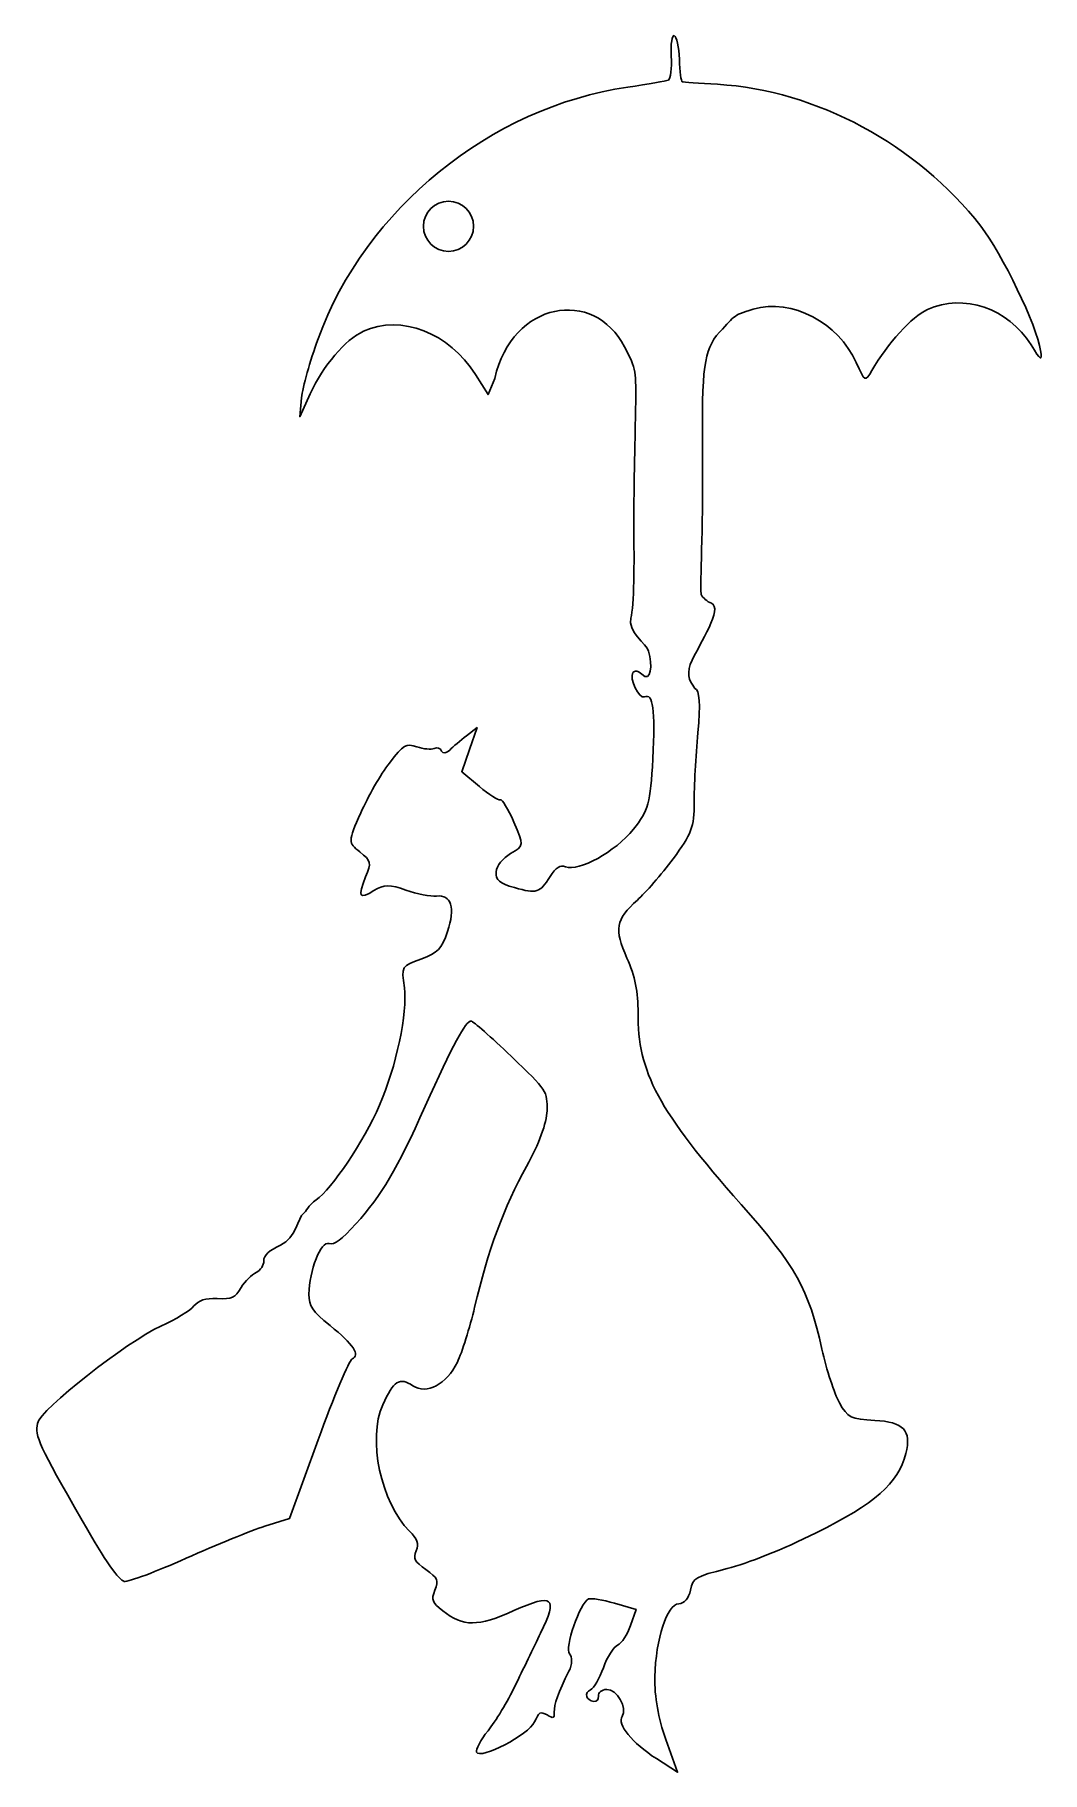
# Model space of a CAD drawing. Extents: x 11.3 to 48.8, y 2.1 to 66.9.
import ezdxf

# ---------------------------------------------------------------- set-up
doc = ezdxf.new("R2010")
doc.units = 0
doc.layers.get('0').update_dxf_attribs({"linetype": 'CONTINUOUS'})

msp = doc.modelspace()

# ---------------------------------------------------------------- linework, layer by layer
at = {"color": 1}
for points in [[(35.093673, 66.835954), (35.093673, 66.835954)], [(27.683685, 54.218086), (28.156076, 53.462369), (28.409635, 54.068706)], [(21.211866, 53.346062), (21.140208, 52.638853), (21.533776, 53.4982)], [(27.833615, 38.867842), (27.177118, 39.417955), (27.462648, 40.238714), (27.748177, 41.060026), (27.350751, 40.754102)], [(19.841545, 11.31204), (20.761523, 11.600327), (21.82592, 14.526175)], [(32.87062, 8.444066), (33.669331, 8.211453), (33.463176, 7.611181)], [(34.426703, 2.656307), (35.214388, 2.149187), (34.780031, 3.364066)]]:
    msp.add_lwpolyline(points, dxfattribs=at)
msp.add_lwpolyline([(26.682678, 60.667305), (26.682678, 60.667305)], close=True, dxfattribs=at)
for points in [[(35.093673, 66.835954), (35.008673, 66.868116), (34.95719, 66.523845), (34.97957, 66.070869)], [(35.28329, 65.953459), (35.263788, 66.406508), (35.178673, 66.803786), (35.093673, 66.835954)], [(34.97957, 66.070869), (35.001951, 65.61788), (34.955243, 65.21752), (34.875941, 65.181757)], [(35.384715, 65.113958), (35.348452, 65.122623), (35.302791, 65.500414), (35.28329, 65.953459)], [(33.363408, 64.917173), (28.247346, 64.170506), (23.580191, 60.377815), (21.823715, 55.539349)], [(34.875941, 65.181757), (34.796631, 65.145991), (34.11614, 65.027028), (33.363408, 64.917173)], [(36.707631, 65.021906), (36.016478, 65.06383), (35.420972, 65.105294), (35.384715, 65.113958)], [(46.51375, 59.735201), (44.120582, 62.792102), (40.399696, 64.797943), (36.707631, 65.021906)], [(26.682678, 60.667305), (26.167077, 60.667305), (25.74892, 60.249147), (25.748919, 59.733547)], [(27.615885, 59.733547), (27.615885, 60.249147), (27.198279, 60.667305), (26.682678, 60.667305)], [(25.748919, 59.733547), (25.74892, 59.217947), (26.167077, 58.799786), (26.682678, 58.799786)], [(26.682678, 58.799786), (27.198279, 58.799786), (27.615885, 59.217947), (27.615885, 59.733547)], [(48.740108, 55.108297), (48.609185, 56.005849), (47.294983, 58.737294), (46.51375, 59.735201)], [(28.409635, 54.068706), (29.047104, 56.942894), (32.103435, 57.458672), (33.243243, 55.239488)], [(38.030548, 56.645638), (39.489843, 57.076617), (41.209499, 56.126967), (41.86921, 54.66402)], [(44.521659, 56.63241), (45.878231, 57.244152), (47.521391, 56.683461), (48.382369, 55.314452)], [(23.517049, 55.822675), (24.908167, 56.462134), (26.715592, 55.766315), (27.683685, 54.218086)], [(36.660226, 55.668884), (37.359638, 56.387766), (37.203239, 56.401307), (38.030548, 56.645638)], [(42.456806, 54.366363), (43.035223, 55.369965), (43.951031, 56.375088), (44.521659, 56.63241)], [(21.533776, 53.4982), (22.013727, 54.545682), (22.836165, 55.509682), (23.517049, 55.822675)], [(36.143737, 50.383282), (36.123417, 54.373052), (36.143173, 54.883273), (36.660226, 55.668884)], [(21.823715, 55.539349), (21.527082, 54.722234), (21.251532, 53.735074), (21.211866, 53.346062)], [(33.243243, 55.239488), (33.688136, 54.373297), (33.669757, 54.384329), (33.652796, 52.932101)], [(48.382369, 55.314452), (48.756999, 54.718785), (48.800647, 54.693287), (48.740108, 55.108297)], [(41.86921, 54.66402), (42.200559, 53.92924), (42.20372, 53.927231), (42.456806, 54.366363)], [(33.652796, 52.932101), (33.643172, 52.106054), (33.579356, 50.094837), (33.588302, 48.61829)], [(36.098536, 46.016003), (36.044601, 46.135609), (36.155365, 48.100773), (36.143737, 50.383282)], [(33.588302, 48.61829), (33.597305, 47.141748), (33.60978, 45.612149), (33.472549, 45.141224)], [(36.474465, 45.692991), (36.321509, 45.750869), (36.152475, 45.896389), (36.098536, 46.016003)], [(35.754578, 43.567505), (36.039013, 44.159887), (36.92166, 45.523768), (36.474465, 45.692991)], [(33.472549, 45.141224), (33.335304, 44.670305), (34.068393, 44.151852), (34.138416, 43.911464)], [(34.138416, 43.911464), (34.288699, 43.395556), (34.23318, 42.704298), (33.882101, 43.052119)], [(35.864269, 42.5224), (35.620819, 42.82635), (35.538472, 43.117431), (35.754578, 43.567505)], [(33.555229, 43.108341), (33.407051, 42.888738), (33.775642, 42.11226), (33.983524, 42.206003)], [(33.882101, 43.052119), (33.761815, 43.171296), (33.61471, 43.196496), (33.555229, 43.108341)], [(33.983524, 42.206003), (34.307182, 42.351946), (34.390132, 41.731192), (34.292757, 39.899167)], [(35.97286, 40.868202), (36.072679, 41.947126), (36.039236, 42.456193), (35.864269, 42.5224)], [(35.835607, 38.269774), (35.83174, 38.841756), (35.893556, 40.011028), (35.97286, 40.868202)], [(25.505833, 40.340689), (25.082304, 40.477254), (25.029044, 40.446088), (24.47947, 39.737109)], [(26.14855, 40.285018), (26.040654, 40.236363), (25.751473, 40.261481), (25.505833, 40.340689)], [(26.428016, 40.188555), (26.382031, 40.290524), (26.256445, 40.333676), (26.14855, 40.285018)], [(26.732287, 40.225486), (26.610944, 40.10301), (26.474001, 40.086585), (26.428016, 40.188555)], [(27.350751, 40.754102), (27.132054, 40.585912), (26.853634, 40.347968), (26.732287, 40.225486)], [(24.47947, 39.737109), (24.160727, 39.325903), (23.681893, 38.493635), (23.415074, 37.887783)], [(34.292757, 39.899167), (34.204433, 38.23747), (34.131134, 37.970971), (33.56901, 37.273176)], [(28.612482, 38.373403), (28.545149, 38.343038), (28.194805, 38.565413), (27.833615, 38.867842)], [(29.120702, 37.544375), (28.908567, 38.030686), (28.679817, 38.403764), (28.612482, 38.373403)], [(35.050126, 36.174053), (35.73784, 37.089565), (35.841675, 37.367735), (35.835607, 38.269774)], [(23.415074, 37.887783), (22.940536, 36.810275), (22.939357, 36.778901), (23.38145, 36.428714)], [(28.996129, 36.366981), (29.497181, 36.654915), (29.499368, 36.67629), (29.120702, 37.544375)], [(33.56901, 37.273176), (32.894547, 36.435933), (31.541314, 35.68494), (31.045548, 35.872539)], [(23.38145, 36.428714), (23.803098, 36.094726), (23.817667, 36.031991), (23.596424, 35.498264)], [(28.459797, 35.687881), (28.474924, 35.910777), (28.70119, 36.197489), (28.996129, 36.366981)], [(29.142202, 35.101389), (28.569852, 35.263413), (28.438687, 35.376488), (28.459797, 35.687881)], [(31.045548, 35.872539), (30.835369, 35.952077), (30.693083, 35.863056), (30.469527, 35.512045)], [(33.717286, 34.635062), (34.014063, 34.901022), (34.61405, 35.593525), (35.050126, 36.174053)], [(23.596424, 35.498264), (23.28841, 34.755218), (23.357547, 34.643469), (23.906758, 34.995005)], [(23.906758, 34.995005), (24.247957, 35.213417), (24.53335, 35.216956), (25.098485, 35.010437)], [(25.098485, 35.010437), (25.507269, 34.861032), (26.018561, 34.759762), (26.23454, 34.784992)], [(30.469527, 35.512045), (30.077791, 34.896987), (29.976118, 34.865321), (29.142202, 35.101389)], [(26.23454, 34.784992), (26.789, 34.849774), (26.94629, 34.345014), (26.646298, 33.462626)], [(33.330885, 32.474848), (32.844266, 33.558932), (32.906676, 33.908622), (33.717286, 34.635062)], [(26.646298, 33.462626), (26.423377, 32.806931), (26.291877, 32.670967), (25.657969, 32.441224)], [(25.657969, 32.441224), (24.933217, 32.178554), (24.927789, 32.169577), (25.038403, 31.372418)], [(33.744848, 30.437557), (33.753936, 31.190658), (33.627215, 31.81462), (33.330885, 32.474848)], [(25.038403, 31.372418), (25.16507, 30.459595), (24.732353, 28.409934), (24.114566, 26.997973)], [(37.580756, 23.300972), (34.505406, 26.776508), (33.718376, 28.240301), (33.744848, 30.437557)], [(25.815616, 26.960491), (26.827824, 29.22007), (27.3336, 30.155902), (27.527691, 30.13053)], [(27.527691, 30.13053), (27.601481, 30.120878), (28.270186, 29.530827), (29.014318, 28.819187)], [(29.014318, 28.819187), (30.361805, 27.530527), (30.367416, 27.522153), (30.35322, 26.791268)], [(24.114566, 26.997973), (23.513234, 25.623616), (22.35005, 23.889256), (21.749301, 23.470195)], [(23.234275, 22.57502), (24.215454, 23.669718), (24.744142, 24.568616), (25.815616, 26.960491)], [(30.35322, 26.791268), (30.344499, 26.342854), (30.047887, 25.536629), (29.59089, 24.718145)], [(29.59089, 24.718145), (28.759438, 23.228994), (28.140877, 21.551194), (27.656675, 19.472783)], [(21.749301, 23.470195), (21.464251, 23.271359), (21.360992, 23.018073), (21.292895, 22.971345)], [(40.594249, 17.908434), (40.092938, 20.153272), (39.625357, 20.990312), (37.580756, 23.300972)], [(21.292895, 22.971345), (21.053826, 22.807301), (21.015473, 22.04827), (20.425833, 21.782374)], [(22.234371, 21.843007), (22.414203, 21.774954), (22.712889, 21.99331), (23.234275, 22.57502)], [(20.425833, 21.782374), (20.011388, 21.595481), (19.791476, 21.390009), (19.802409, 21.199187)], [(21.486371, 19.960607), (21.489752, 20.831198), (21.936498, 21.955723), (22.234371, 21.843007)], [(19.516328, 20.767588), (19.349695, 20.692446), (19.098334, 20.437023), (18.957396, 20.199835)], [(19.802409, 21.199187), (19.811697, 21.037098), (19.682959, 20.842732), (19.516328, 20.767588)], [(18.957396, 20.199835), (18.725929, 19.810293), (18.639547, 19.770601), (18.066081, 19.793037)], [(17.199019, 19.516327), (17.071398, 19.35044), (16.518201, 19.012566), (15.969258, 18.76502)], [(18.066081, 19.793037), (17.617038, 19.81062), (17.363142, 19.729659), (17.199019, 19.516327)], [(22.274609, 18.785417), (21.590457, 19.336554), (21.484566, 19.494147), (21.486371, 19.960607)], [(27.656675, 19.472783), (27.479573, 18.712586), (27.189798, 17.788055), (27.012305, 17.418403)], [(23.093164, 17.543529), (23.406266, 17.684722), (23.140837, 18.087605), (22.274609, 18.785417)], [(15.969258, 18.76502), (14.696337, 18.191), (11.479909, 15.657618), (11.369917, 15.142436)], [(21.82592, 14.526175), (22.411225, 16.135265), (22.981413, 17.493138), (23.093164, 17.543529)], [(41.24248, 15.911932), (41.055857, 16.248786), (40.764254, 17.147176), (40.594249, 17.908434)], [(25.352595, 16.546932), (24.861947, 16.874673), (24.642354, 16.734638), (24.233077, 15.83421)], [(27.012305, 17.418403), (26.619811, 16.600974), (25.864794, 16.204796), (25.352595, 16.546932)], [(24.233077, 15.83421), (23.658654, 14.570462), (24.1626, 12.193871), (25.230777, 11.129035)], [(42.559882, 15.253781), (41.68127, 15.294895), (41.547319, 15.361706), (41.24248, 15.911932)], [(11.369917, 15.142436), (11.270458, 14.676583), (11.432653, 14.324973), (13.037895, 11.523706)], [(43.717986, 14.016301), (43.941359, 14.87658), (43.635512, 15.203447), (42.559882, 15.253781)], [(40.379825, 11.066749), (42.570626, 12.150084), (43.430867, 12.910512), (43.717986, 14.016301)], [(13.037895, 11.523706), (13.900911, 10.017675), (14.405506, 9.28812), (14.604449, 9.259866)], [(16.909631, 10.120864), (18.016055, 10.617141), (19.335513, 11.153236), (19.841545, 11.31204)], [(25.230777, 11.129035), (25.524936, 10.835792), (25.581645, 10.669693), (25.479926, 10.400882)], [(37.068675, 9.735563), (37.835806, 9.928823), (39.133551, 10.450472), (40.379825, 11.066749)], [(25.479926, 10.400882), (25.365477, 10.098436), (25.413207, 10.005698), (25.839319, 9.697531)], [(14.604449, 9.259866), (14.765859, 9.23695), (15.803208, 9.624582), (16.909631, 10.120864)], [(35.697253, 8.93134), (35.80329, 9.399795), (35.854011, 9.429547), (37.068675, 9.735563)], [(25.839319, 9.697531), (26.295933, 9.367297), (26.319267, 9.314016), (26.174458, 8.93134)], [(26.174458, 8.93134), (26.035635, 8.564479), (26.067145, 8.481537), (26.469357, 8.162948)], [(29.121806, 8.16901), (30.588802, 8.830544), (30.768459, 8.67736), (30.112891, 7.323997)], [(31.193272, 6.561667), (30.988223, 6.764819), (31.578858, 8.462693), (31.903789, 8.60392)], [(31.903789, 8.60392), (31.99647, 8.644213), (32.431442, 8.572105), (32.87062, 8.444066)], [(34.369925, 5.698465), (34.401292, 7.116922), (34.821475, 8.40059), (35.262896, 8.425877)], [(35.262896, 8.425877), (35.468865, 8.437674), (35.627206, 8.621892), (35.697253, 8.93134)], [(26.469357, 8.162948), (27.227268, 7.562604), (27.779514, 7.563683), (29.121806, 8.16901)], [(30.112891, 7.323997), (29.868907, 6.820312), (29.441623, 5.938658), (29.163699, 5.36498)], [(33.463176, 7.611181), (33.349878, 7.280992), (33.134015, 6.954955), (32.983068, 6.886883)], [(31.168467, 5.912335), (31.293091, 6.159463), (31.304374, 6.451583), (31.193272, 6.561667)], [(32.983068, 6.886883), (32.832125, 6.818816), (32.594045, 6.439278), (32.453902, 6.043524)], [(30.621661, 4.386021), (30.609328, 4.667168), (30.777411, 5.136831), (31.168467, 5.912335)], [(32.453902, 6.043524), (32.313756, 5.647769), (32.099699, 5.279509), (31.978755, 5.224969)], [(29.163699, 5.36498), (28.885772, 4.791295), (28.431679, 4.038679), (28.154423, 3.69259)], [(31.978755, 5.224969), (31.727151, 5.111507), (31.804946, 4.823299), (32.097266, 4.7851)], [(32.269797, 4.987948), (32.256702, 5.115913), (32.392552, 5.224774), (32.578477, 5.235442)], [(32.578477, 5.235442), (32.950142, 5.25675), (33.35885, 4.538046), (33.150638, 4.229475)], [(34.780031, 3.364066), (34.497399, 4.153871), (34.353839, 4.970501), (34.369925, 5.698465)], [(32.097266, 4.7851), (32.204999, 4.771017), (32.282638, 4.86226), (32.269797, 4.987948)], [(27.724475, 2.899393), (27.857962, 2.603379), (29.679601, 3.548784), (29.88579, 4.021116)], [(29.88579, 4.021116), (30.047935, 4.392563), (30.110619, 4.427711), (30.35322, 4.282392)], [(30.35322, 4.282392), (30.586694, 4.142542), (30.631596, 4.159665), (30.621661, 4.386021)], [(33.150638, 4.229475), (32.955078, 3.93965), (33.52476, 3.237126), (34.426703, 2.656307)], [(28.154423, 3.69259), (27.877167, 3.346495), (27.683779, 2.989642), (27.724475, 2.899393)]]:
    msp.add_open_spline(points, degree=3, dxfattribs=at)

doc.saveas('drawing.dxf')
